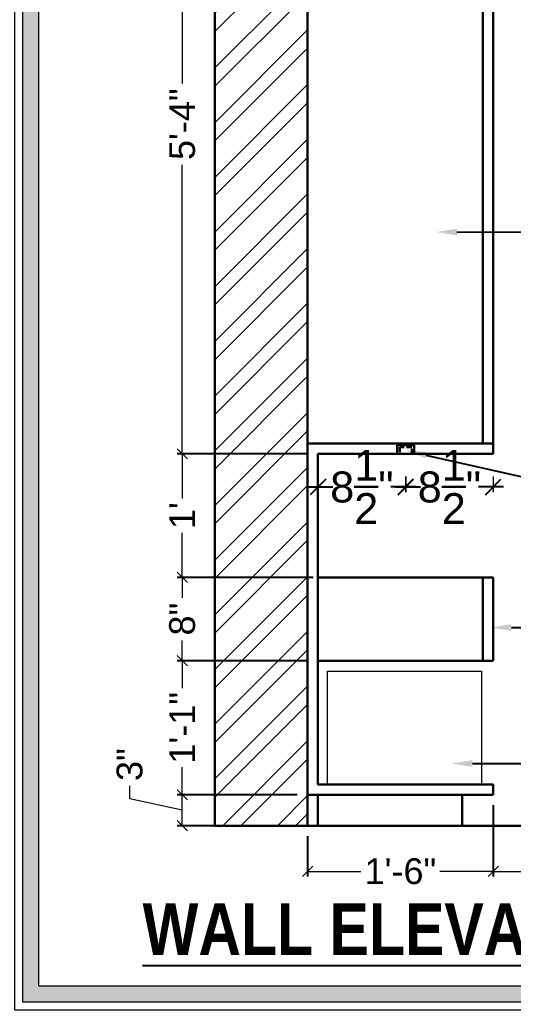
# Model space of a CAD drawing. Header units: millimetres. Extents: x 56222 to 3066687, y -650199 to -121287.
# Drawn here: x 135146.6 to 135194.5, y -182921 to -182825 of the extents above; entities that cross this region are included whole.
import ezdxf
from ezdxf import colors
from ezdxf.entities.mleader import LeaderData, LeaderLine
from ezdxf.math import Vec2, Vec3

# ---------------------------------------------------------------- set-up
doc = ezdxf.new("R2010")
doc.units = ezdxf.units.MM
doc.header["$MEASUREMENT"] = 0
doc.header["$PDMODE"] = 35
doc.linetypes.add('00 . GROUND FLOOR$0$DASHED', pattern=[0.75, 0.5, -0.25])
doc.linetypes.add('DASHEDX2', pattern=[1.5, 1, -0.5])
doc.layers.get('Defpoints').update_dxf_attribs({"color": 220})
doc.layers.add('AR HATCH-7', color=7, linetype='Continuous')
for name, color, linetype, lineweight in [('dim05', 1, 'Continuous', 13), ('Dimension', 10, 'DASHEDX2', 20), ('FURNITURE', 32, 'Continuous', 9), ('GROUND FLOOR', 7, 'Continuous', 9), ('Labelling', 1, 'Continuous', 25), ('Text', 7, 'Continuous', 15), ('wall', 7, 'Continuous', 30), ('XX~SLAB ( BEAM )~ ( DIM )', 7, 'Continuous', 9)]:
    doc.layers.add(name, color=color, linetype=linetype, lineweight=lineweight)
doc.styles.add('Arial', font='arial.ttf')
doc.styles.get("Standard").update_dxf_attribs({"font": 'arial.ttf', "height": 6})
doc.styles.add('style4', font='ARIALN.TTF')
doc.dimstyles.new('Archana', dxfattribs={"dimtxt": 3, "dimasz": 1.5, "dimexe": 0.5, "dimexo": 0.5, "dimgap": 0, "dimtad": 0, "dimzin": 0, "dimdsep": 46, "dimlunit": 4, "dimtxsty": 'Arial', "dimblk": 'OBLIQUE', "dimcen": 0, "dimdle": 1, "dimclrd": 1, "dimclre": 1, "dimclrt": 5, "dimadec": 0, "dimazin": 0, "dimtfac": 1, "dimtofl": 0, "dimtmove": 1, "dimatfit": 3, "dimfxl": 1, "dimfxlon": 1, "dimtolj": 1, "dimtzin": 0, "dimlwd": 25, "dimlwe": -1, "dimarcsym": 0})
doc.dimstyles.new('ISO-25', dxfattribs={"dimtxt": 2.5, "dimasz": 1, "dimexe": 0.5, "dimexo": 1, "dimtad": 0, "dimdec": 1, "dimlunit": 4, "dimtxsty": 'Standard', "dimblk": 'OBLIQUE', "dimcen": 2.5, "dimclrd": 1, "dimclre": 1, "dimclrt": 5, "dimadec": 0, "dimazin": 0, "dimtfac": 1, "dimtdec": 1, "dimtmove": 0, "dimatfit": 3, "dimfxl": 1, "dimlwd": -1, "dimarcsym": 0})

# ---------------------------------------------------------------- blocks, each defined once
blk = doc.blocks.new('_Oblique')
at = {"layer": 'wall', "color": 0, "lineweight": -2}
blk.add_line((-0.5, -0.5), (0.5, 0.5), dxfattribs=at)
blk = doc.blocks.new('*D149')
at = {"layer": 'Defpoints', "color": 0, "lineweight": 30, "transparency": 16777216}
for p in [(135162.379, -182900.11), (135174.539, -182900.11), (135174.539, -182903.11)]:
    blk.add_point(p, dxfattribs=at)
at = {"layer": 'dim05', "color": 1, "linetype": 'Continuous', "transparency": 16777216}
for p, q in [((135157.286, -182900.487), (135157.286, -182899.237)), ((135162.379, -182901.61), (135157.286, -182900.487)), ((135162.379, -182903.11), (135162.379, -182900.11))]:
    blk.add_line(p, q, dxfattribs=at)
at = {"layer": 'dim05', "color": 1, "linetype": 'Continuous', "lineweight": -2, "transparency": 16777216}
for p, q in [((135173.539, -182900.11), (135161.879, -182900.11)), ((135173.539, -182903.11), (135161.879, -182903.11))]:
    blk.add_line(p, q, dxfattribs=at)
at = {"layer": 'dim05', "color": 1, "transparency": 16777216}
for p, rotation in [((135162.379, -182900.11), 90), ((135162.379, -182903.11), 270)]:
    blk.add_blockref('_Oblique', p, dxfattribs=dict(at, rotation=rotation))
at = {"layer": 'dim05', "color": 5, "lineweight": 25, "transparency": 16777216, "insert": (135157.286, -182897.176), "char_height": 2.5, "attachment_point": 5, "rotation": 90, "style": 'Arial'}
blk.add_mtext('3"', dxfattribs=at)
blk = doc.blocks.new('*D150')
at = {"layer": 'Defpoints', "color": 0, "lineweight": 30, "transparency": 16777216}
for p in [(135162.379, -182887.112), (135175.539, -182887.112), (135174.539, -182900.11)]:
    blk.add_point(p, dxfattribs=at)
at = {"layer": 'dim05', "color": 1, "linetype": 'Continuous', "lineweight": -2, "transparency": 16777216}
for p, q in [((135174.539, -182887.112), (135161.879, -182887.112)), ((135173.539, -182900.11), (135161.879, -182900.11))]:
    blk.add_line(p, q, dxfattribs=at)
at = {"layer": 'dim05', "color": 1, "linetype": 'Continuous', "transparency": 16777216}
for p, q in [((135162.379, -182887.112), (135162.379, -182889.781)), ((135162.379, -182900.11), (135162.379, -182897.441))]:
    blk.add_line(p, q, dxfattribs=at)
at = {"layer": 'dim05', "color": 1, "transparency": 16777216}
for p, rotation in [((135162.379, -182887.112), 90), ((135162.379, -182900.11), 270)]:
    blk.add_blockref('_Oblique', p, dxfattribs=dict(at, rotation=rotation))
at = {"layer": 'dim05', "color": 5, "lineweight": 25, "transparency": 16777216, "insert": (135162.379, -182893.611), "char_height": 2.5, "attachment_point": 5, "rotation": 90, "style": 'Arial'}
blk.add_mtext('1\'-1"', dxfattribs=at)
blk = doc.blocks.new('*D151')
at = {"layer": 'Defpoints', "color": 0, "lineweight": 30, "transparency": 16777216}
for p in [(135162.379, -182879.025), (135176.073, -182879.025), (135175.539, -182887.112)]:
    blk.add_point(p, dxfattribs=at)
at = {"layer": 'dim05', "color": 1, "linetype": 'Continuous', "lineweight": -2, "transparency": 16777216}
for p, q in [((135175.073, -182879.025), (135161.879, -182879.025)), ((135174.539, -182887.112), (135161.879, -182887.112))]:
    blk.add_line(p, q, dxfattribs=at)
at = {"layer": 'dim05', "color": 1, "linetype": 'Continuous', "transparency": 16777216}
for p, q in [((135162.379, -182879.025), (135162.379, -182881.005)), ((135162.379, -182887.112), (135162.379, -182885.132))]:
    blk.add_line(p, q, dxfattribs=at)
at = {"layer": 'dim05', "color": 1, "transparency": 16777216}
for p, rotation in [((135162.379, -182879.025), 90), ((135162.379, -182887.112), 270)]:
    blk.add_blockref('_Oblique', p, dxfattribs=dict(at, rotation=rotation))
at = {"layer": 'dim05', "color": 5, "lineweight": 25, "transparency": 16777216, "insert": (135162.379, -182883.068), "char_height": 2.5, "attachment_point": 5, "rotation": 90, "style": 'Arial'}
blk.add_mtext('8"', dxfattribs=at)
blk = doc.blocks.new('*D152')
at = {"layer": 'Defpoints', "color": 0, "lineweight": 30, "transparency": 16777216}
for p in [(135162.379, -182867.045), (135175.539, -182867.045), (135176.073, -182879.025)]:
    blk.add_point(p, dxfattribs=at)
at = {"layer": 'dim05', "color": 1, "linetype": 'Continuous', "lineweight": -2, "transparency": 16777216}
for p, q in [((135174.539, -182867.045), (135161.879, -182867.045)), ((135175.073, -182879.025), (135161.879, -182879.025))]:
    blk.add_line(p, q, dxfattribs=at)
at = {"layer": 'dim05', "color": 1, "linetype": 'Continuous', "transparency": 16777216}
for p, q in [((135162.379, -182867.045), (135162.379, -182871.377)), ((135162.379, -182879.025), (135162.379, -182874.693))]:
    blk.add_line(p, q, dxfattribs=at)
at = {"layer": 'dim05', "color": 1, "transparency": 16777216}
for p, rotation in [((135162.379, -182867.045), 90), ((135162.379, -182879.025), 270)]:
    blk.add_blockref('_Oblique', p, dxfattribs=dict(at, rotation=rotation))
at = {"layer": 'dim05', "color": 5, "lineweight": 25, "transparency": 16777216, "insert": (135162.379, -182873.035), "char_height": 2.5, "attachment_point": 5, "rotation": 90, "style": 'Arial'}
blk.add_mtext("1'", dxfattribs=at)
blk = doc.blocks.new('*D153')
at = {"layer": 'Defpoints', "color": 0, "lineweight": 30, "transparency": 16777216}
for p in [(135162.379, -182803.11), (135174.539, -182803.11), (135175.539, -182867.045)]:
    blk.add_point(p, dxfattribs=at)
at = {"layer": 'dim05', "color": 1, "linetype": 'Continuous', "lineweight": -2, "transparency": 16777216}
for p, q in [((135173.539, -182803.11), (135161.879, -182803.11)), ((135174.539, -182867.045), (135161.879, -182867.045))]:
    blk.add_line(p, q, dxfattribs=at)
at = {"layer": 'dim05', "color": 1, "linetype": 'Continuous', "transparency": 16777216}
for p, q in [((135162.379, -182803.11), (135162.379, -182831.13)), ((135162.379, -182867.045), (135162.379, -182839.026))]:
    blk.add_line(p, q, dxfattribs=at)
at = {"layer": 'dim05', "color": 1, "transparency": 16777216}
for p, rotation in [((135162.379, -182803.11), 90), ((135162.379, -182867.045), 270)]:
    blk.add_blockref('_Oblique', p, dxfattribs=dict(at, rotation=rotation))
at = {"layer": 'dim05', "color": 5, "lineweight": 25, "transparency": 16777216, "insert": (135162.379, -182835.078), "char_height": 2.5, "attachment_point": 5, "rotation": 90, "style": 'Arial'}
blk.add_mtext('5\'-4"', dxfattribs=at)
blk = doc.blocks.new('*D156')
at = {"layer": 'Defpoints', "color": 0, "lineweight": 30, "transparency": 16777216}
for p in [(135192.539, -182900.11), (135174.539, -182903.11), (135192.539, -182907.531)]:
    blk.add_point(p, dxfattribs=at)
at = {"layer": 'dim05', "color": 1, "linetype": 'Continuous', "lineweight": -2, "transparency": 16777216}
for p, q in [((135192.539, -182901.11), (135192.539, -182908.031)), ((135174.539, -182904.11), (135174.539, -182908.031))]:
    blk.add_line(p, q, dxfattribs=at)
at = {"layer": 'dim05', "color": 1, "linetype": 'Continuous', "transparency": 16777216}
for p, q in [((135174.539, -182907.531), (135179.709, -182907.531)), ((135192.539, -182907.531), (135187.369, -182907.531))]:
    blk.add_line(p, q, dxfattribs=at)
at = {"layer": 'dim05', "color": 1, "transparency": 16777216, "rotation": 180}
blk.add_blockref('_Oblique', (135174.539, -182907.531), dxfattribs=at)
at = {"layer": 'dim05', "color": 1, "transparency": 16777216}
blk.add_blockref('_Oblique', (135192.539, -182907.531), dxfattribs=at)
at = {"layer": 'dim05', "color": 5, "lineweight": 25, "transparency": 16777216, "insert": (135183.539, -182907.531), "char_height": 2.5, "attachment_point": 5, "style": 'Arial'}
blk.add_mtext('1\'-6"', dxfattribs=at)
blk = doc.blocks.new('*D157')
at = {"layer": 'Defpoints', "color": 0, "lineweight": 30, "transparency": 16777216}
for p in [(135192.539, -182900.11), (135270.539, -182903.11), (135270.539, -182907.531)]:
    blk.add_point(p, dxfattribs=at)
at = {"layer": 'dim05', "color": 1, "linetype": 'Continuous', "lineweight": -2, "transparency": 16777216}
for p, q in [((135192.539, -182901.11), (135192.539, -182908.031)), ((135270.539, -182904.11), (135270.539, -182908.031))]:
    blk.add_line(p, q, dxfattribs=at)
at = {"layer": 'dim05', "color": 1, "linetype": 'Continuous', "transparency": 16777216}
for p, q in [((135192.539, -182907.531), (135227.584, -182907.531)), ((135270.539, -182907.531), (135235.494, -182907.531))]:
    blk.add_line(p, q, dxfattribs=at)
at = {"layer": 'dim05', "color": 1, "transparency": 16777216, "rotation": 180}
blk.add_blockref('_Oblique', (135192.539, -182907.531), dxfattribs=at)
at = {"layer": 'dim05', "color": 1, "transparency": 16777216}
blk.add_blockref('_Oblique', (135270.539, -182907.531), dxfattribs=at)
at = {"layer": 'dim05', "color": 5, "lineweight": 25, "transparency": 16777216, "insert": (135231.539, -182907.531), "char_height": 2.5, "attachment_point": 5, "style": 'Arial'}
blk.add_mtext('6\'-6"', dxfattribs=at)
blk = doc.blocks.new('*D861')
at = {"layer": 'Defpoints', "color": 0, "lineweight": 30, "transparency": 16777216}
for p in [(135184.039, -182868.137), (135192.539, -182868.137), (135192.539, -182870.257)]:
    blk.add_point(p, dxfattribs=at)
at = {"layer": 'GROUND FLOOR', "color": 1, "transparency": 16777216}
for p, q in [((135184.039, -182869.257), (135184.039, -182870.757)), ((135192.539, -182869.257), (135192.539, -182870.757))]:
    blk.add_line(p, q, dxfattribs=at)
at = {"layer": 'GROUND FLOOR', "color": 1, "lineweight": 25, "transparency": 16777216}
for p, q in [((135183.039, -182870.257), (135185.469, -182870.257)), ((135193.539, -182870.257), (135191.109, -182870.257))]:
    blk.add_line(p, q, dxfattribs=at)
at = {"layer": 'GROUND FLOOR', "color": 1, "lineweight": 25, "transparency": 16777216, "xscale": 1.5, "yscale": 1.5, "zscale": 1.5, "rotation": 180}
blk.add_blockref('_Oblique', (135184.039, -182870.257), dxfattribs=at)
at = {"layer": 'GROUND FLOOR', "color": 1, "lineweight": 25, "transparency": 16777216, "xscale": 1.5, "yscale": 1.5, "zscale": 1.5}
blk.add_blockref('_Oblique', (135192.539, -182870.257), dxfattribs=at)
at = {"layer": 'GROUND FLOOR', "color": 5, "lineweight": 30, "transparency": 16777216, "insert": (135188.289, -182870.257), "char_height": 3, "attachment_point": 5, "style": 'Arial'}
blk.add_mtext('\\A1;8{\\H1x;\\S1/2;}"', dxfattribs=at)
blk = doc.blocks.new('*D862')
at = {"layer": 'Defpoints', "color": 0, "lineweight": 30, "transparency": 16777216}
for p in [(135175.539, -182868.137), (135184.062, -182868.137), (135175.539, -182870.257)]:
    blk.add_point(p, dxfattribs=at)
at = {"layer": 'GROUND FLOOR', "color": 1, "transparency": 16777216}
for p, q in [((135175.539, -182869.257), (135175.539, -182870.757)), ((135184.062, -182869.257), (135184.062, -182870.757))]:
    blk.add_line(p, q, dxfattribs=at)
at = {"layer": 'GROUND FLOOR', "color": 1, "lineweight": 25, "transparency": 16777216}
for p, q in [((135174.539, -182870.257), (135176.98, -182870.257)), ((135185.062, -182870.257), (135182.62, -182870.257))]:
    blk.add_line(p, q, dxfattribs=at)
at = {"layer": 'GROUND FLOOR', "color": 1, "lineweight": 25, "transparency": 16777216, "xscale": 1.5, "yscale": 1.5, "zscale": 1.5, "rotation": 180}
blk.add_blockref('_Oblique', (135175.539, -182870.257), dxfattribs=at)
at = {"layer": 'GROUND FLOOR', "color": 1, "lineweight": 25, "transparency": 16777216, "xscale": 1.5, "yscale": 1.5, "zscale": 1.5}
blk.add_blockref('_Oblique', (135184.062, -182870.257), dxfattribs=at)
at = {"layer": 'GROUND FLOOR', "color": 5, "lineweight": 30, "transparency": 16777216, "insert": (135179.8, -182870.257), "char_height": 3, "attachment_point": 5, "style": 'Arial'}
blk.add_mtext('\\A1;8{\\H1x;\\S1/2;}"', dxfattribs=at)

msp = doc.modelspace()

# ---------------------------------------------------------------- hatches: boundary and pattern name
at = {"layer": 'AR HATCH-7', "lineweight": 9, "true_color": 0x939598}
h = msp.add_hatch(dxfattribs=at)
h.set_pattern_fill('ANSI32', color=252, scale=10)
h.set_pattern_definition([(45, (59.3606, 304.67), (-2.65165043, 2.65165043), []), (45, (61.1283, 304.67), (-2.65165043, 2.65165043), [])])
h.paths.add_polyline_path([(135174.539, -182794.11), (135165.539, -182794.11), (135165.539, -182903.11), (135174.539, -182903.11)])
h.paths.add_polyline_path([(135311.039, -182794.082), (135306.539, -182794.12), (135306.539, -182903.11), (135311.039, -182903.11)])
h.paths.add_polyline_path([(135311.039, -182794.11), (135306.539, -182794.11), (135306.539, -182794.12), (135311.039, -182794.082)], flags=17)
at = {"layer": 'Dimension', "linetype": 'Continuous', "true_color": 0xd39e00}
h = msp.add_hatch(color=42, dxfattribs=at)
h.paths.add_polyline_path([(135146.908, -182763.603), (135146.908, -182920.212), (135369.403, -182920.212), (135369.403, -182763.603)])
h.paths.add_polyline_path([(135148.47, -182765.165), (135367.842, -182765.165), (135367.842, -182918.65), (135148.47, -182918.65)], flags=16)

# ---------------------------------------------------------------- linework, layer by layer
at = {"layer": 'Dimension', "color": 42, "linetype": 'Continuous', "true_color": 0xd39e00}
for points in [[(135146.128, -182762.823), (135370.184, -182762.823), (135370.184, -182920.993), (135146.128, -182920.993)], [(135146.908, -182763.603), (135369.403, -182763.603), (135369.403, -182920.212), (135146.908, -182920.212)], [(135148.47, -182765.165), (135367.842, -182765.165), (135367.842, -182918.65), (135148.47, -182918.65)]]:
    msp.add_lwpolyline(points, close=True, dxfattribs=at)
at = {"layer": 'FURNITURE', "lineweight": 30}
for p, q in [((135191.539, -182803.11), (135191.539, -182866.045)), ((135192.539, -182806.11), (135192.539, -182867.045)), ((135192.539, -182866.045), (135174.539, -182866.045)), ((135175.539, -182867.045), (135192.539, -182867.045)), ((135175.539, -182867.045), (135175.539, -182899.11)), ((135192.539, -182879.025), (135175.539, -182879.025)), ((135191.539, -182879.025), (135191.539, -182887.112)), ((135192.539, -182879.025), (135192.539, -182887.112)), ((135192.539, -182887.112), (135175.539, -182887.112)), ((135175.539, -182899.11), (135192.539, -182899.11)), ((135192.539, -182899.11), (135192.539, -182900.11)), ((135192.539, -182900.11), (135174.539, -182900.11)), ((135175.539, -182900.11), (135175.539, -182903.11)), ((135189.539, -182900.11), (135189.539, -182903.11))]:
    msp.add_line(p, q, dxfattribs=at)
msp.add_lwpolyline([(135183.211, -182867.045), (135184.867, -182867.045), (135184.867, -182866.206), (135183.211, -182866.206)], close=True, dxfattribs=at)
at = {"layer": 'FURNITURE', "lineweight": 5}
msp.add_lwpolyline([(135176.467, -182888.112), (135191.41, -182888.112), (135191.41, -182899.11), (135176.467, -182899.11)], close=True, dxfattribs=at)
at = {"layer": 'GROUND FLOOR', "color": 3, "linetype": '00 . GROUND FLOOR$0$DASHED', "lineweight": 30}
msp.add_lwpolyline([(135183.487, -182867.045), (135184.636, -182867.045), (135184.636, -182866.387), (135183.487, -182866.387)], close=True, dxfattribs=at)
at = {"layer": 'XX~SLAB ( BEAM )~ ( DIM )', "lineweight": 30}
for p, q in [((135165.539, -182794.11), (135165.539, -182903.11)), ((135174.539, -182794.11), (135174.539, -182903.11)), ((135311.039, -182903.11), (135165.539, -182903.11))]:
    msp.add_line(p, q, dxfattribs=at)

# ---------------------------------------------------------------- texts
at = {"layer": 'Labelling', "color": 251, "true_color": 0x636466, "insert": (135188.599, -182913.179), "char_height": 5, "attachment_point": 5, "style": 'style4'}
msp.add_mtext_dynamic_manual_height_columns('{\\fArial Narrow|b1|i0|c0|p34;\\LWALL ELEVATION - D }', width=79.10806, gutter_width=1, heights=[0], dxfattribs=at)

# ---------------------------------------------------------------- dimensions: what is measured, and where the dimension line sits
at = {"layer": 'dim05', "color": 27, "lineweight": 25, "true_color": 0x7d5120}
for base, p1, p2, picture, middle in [((135162.379, -182803.11), (135175.539, -182867.045), (135174.539, -182803.11), '*D153', (135162.379, -182835.078)), ((135162.379, -182867.045), (135176.073, -182879.025), (135175.539, -182867.045), '*D152', (135162.379, -182873.035)), ((135162.379, -182879.025), (135175.539, -182887.112), (135176.073, -182879.025), '*D151', (135162.379, -182883.068)), ((135162.379, -182887.112), (135174.539, -182900.11), (135175.539, -182887.112), '*D150', (135162.379, -182893.611))]:
    dim = msp.add_linear_dim(base=base, p1=p1, p2=p2, angle=90, dimstyle='ISO-25', override={"dimtxsty": 'Arial'}, dxfattribs=at)
    dim.commit()
    dim.dimension.update_dxf_attribs({"geometry": picture, "text_midpoint": middle})
dim = msp.add_linear_dim(base=(135162.379, -182900.11), p1=(135174.539, -182903.11), p2=(135174.539, -182900.11), angle=90, dimstyle='ISO-25', override={"dimtxsty": 'Arial', "dimtmove": 1}, dxfattribs=at)
dim.commit()
dim.dimension.update_dxf_attribs({"geometry": '*D149', "text_midpoint": (135157.286, -182898.612), "dimtype": 160})
for base, p1, p2, picture, middle in [((135192.539, -182907.531), (135174.539, -182903.11), (135192.539, -182900.11), '*D156', (135183.539, -182907.531)), ((135270.539, -182907.531), (135192.539, -182900.11), (135270.539, -182903.11), '*D157', (135231.539, -182907.531))]:
    dim = msp.add_linear_dim(base=base, p1=p1, p2=p2, dimstyle='ISO-25', override={"dimtxsty": 'Arial'}, dxfattribs=at)
    dim.commit()
    dim.dimension.update_dxf_attribs({"geometry": picture, "text_midpoint": middle})
at = {"layer": 'GROUND FLOOR', "lineweight": 30}
for base, p1, p2, picture, middle in [((135175.539, -182870.257), (135184.062, -182868.137), (135175.539, -182868.137), '*D862', (135179.8, -182870.257)), ((135192.539, -182870.257), (135184.039, -182868.137), (135192.539, -182868.137), '*D861', (135188.289, -182870.257))]:
    dim = msp.add_linear_dim(base=base, p1=p1, p2=p2, dimstyle='Archana', dxfattribs=at)
    dim.commit()
    dim.dimension.update_dxf_attribs({"geometry": picture, "text_midpoint": middle})

# ---------------------------------------------------------------- leaders
at = {"layer": 'Text', "color": 1, "lineweight": 0, "ltscale": 20}
ml = msp.add_multileader_mtext('Standard', dxfattribs=at)
ml.set_content('frame_\\Pply+veneer\\Pfinish', color=1, style='style4')
ml.set_leader_properties()
ml.build(insert=Vec2(0, 0))
ml.multileader.update_dxf_attribs({"dogleg_length": 2.025, "arrow_head_size": 2})
ctx = ml.context
ctx.base_point, ctx.char_height, ctx.arrow_head_size, ctx.landing_gap_size, ctx.plane_origin = Vec3(135313.369, -182845.351), 3, 2, 0.4, Vec3(135249.009, -182843.351)
notes = []
notes.append((ctx, [(0, (1, 1, 0), (135311.344, -182845.351), (1, 0), 2.025, [(0, [(135187.019, -182845.54)], 0, [])])]))
ctx.mtext.insert = Vec3(135313.769, -182843.826)
ml = msp.add_multileader_mtext('Standard', dxfattribs=at)
ml.set_content('Indirect \\Plight', color=1, style='style4')
ml.set_leader_properties()
ml.build(insert=Vec2(0, 0))
ml.multileader.update_dxf_attribs({"dogleg_length": 2.025, "arrow_head_size": 2})
ctx = ml.context
ctx.base_point, ctx.char_height, ctx.arrow_head_size, ctx.landing_gap_size, ctx.plane_origin = Vec3(135313.761, -182870.648), 3, 2, 0.4, Vec3(135247.115, -182872.673)
notes.append((ctx, [(0, (1, 1, 0), (135201.437, -182870.648), (1, 0), 112.324, [(0, [(135184.062, -182866.716)], 0, [])])]))
ctx.mtext.insert = Vec3(135314.161, -182868.707)
ml = msp.add_multileader_mtext('Standard', dxfattribs=at)
ml.set_content('Drawer in \\PHDF+PU finish', color=1, style='style4')
ml.set_leader_properties()
ml.build(insert=Vec2(0, 0))
ml.multileader.update_dxf_attribs({"dogleg_length": 2.025, "arrow_head_size": 2})
ctx = ml.context
ctx.base_point, ctx.char_height, ctx.arrow_head_size, ctx.landing_gap_size, ctx.plane_origin = Vec3(135314.362, -182883.704), 3, 2, 0.4, Vec3(135249.009, -182883.704)
notes.append((ctx, [(0, (1, 1, 0), (135312.337, -182883.704), (1, 0), 2.025, [(0, [(135192.308, -182883.893)], 0, [])])]))
ctx.mtext.insert, ctx.mtext.width = Vec3(135314.762, -182882.178), 0.27917
ml = msp.add_multileader_mtext('Standard', dxfattribs=at)
ml.set_content('open box storage', color=1, style='style4')
ml.set_leader_properties()
ml.build(insert=Vec2(0, 0))
ml.multileader.update_dxf_attribs({"dogleg_length": 2.025, "arrow_head_size": 2})
ctx = ml.context
ctx.base_point, ctx.char_height, ctx.arrow_head_size, ctx.landing_gap_size, ctx.plane_origin = Vec3(135314.666, -182896.889), 3, 2, 0.4, Vec3(135249.009, -182896.889)
notes.append((ctx, [(0, (1, 1, 0), (135312.641, -182896.889), (1, 0), 2.025, [(0, [(135188.525, -182897.078)], 0, [])])]))
ctx.mtext.insert, ctx.mtext.width = Vec3(135315.066, -182894.948), 14.00955
for ctx, leaders in notes:
    for number, flags, end, landing, length, lines in leaders:
        leader = LeaderData()
        leader.index, (leader.has_last_leader_line, leader.has_dogleg_vector, leader.attachment_direction) = number, flags
        leader.last_leader_point, leader.dogleg_vector, leader.dogleg_length = Vec3(end), Vec3(landing), length
        for number, points, colour, breaks in lines:
            line = LeaderLine()
            line.index, line.vertices, line.color, line.breaks = number, Vec3.list(points), colors.encode_raw_color(colour), breaks
            leader.lines.append(line)
        ctx.leaders.append(leader)

doc.saveas('drawing.dxf')
